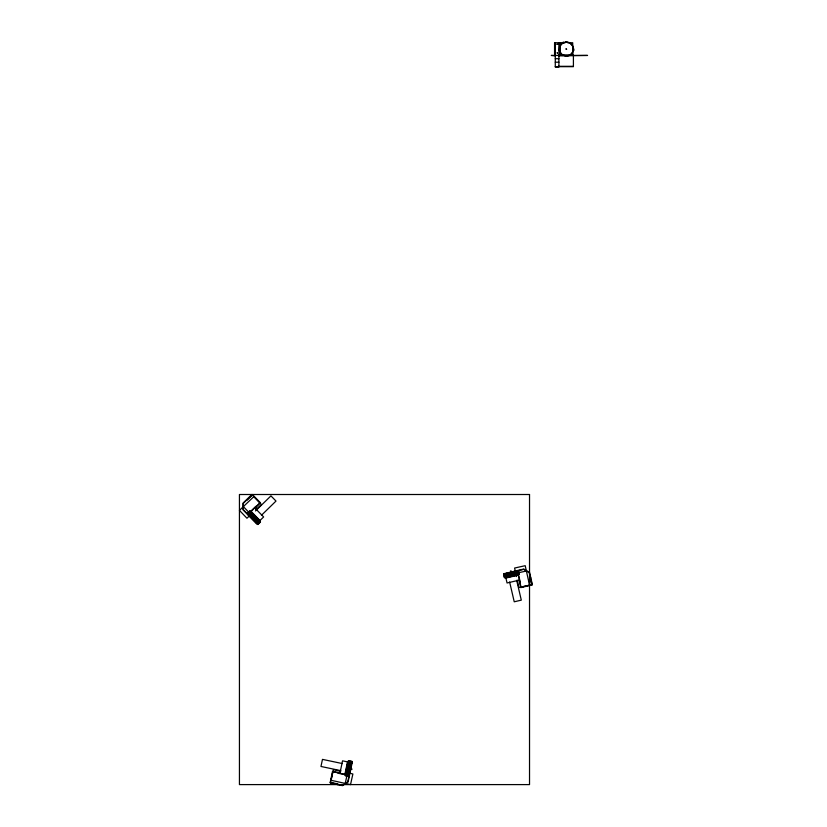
<?xml version="1.0" encoding="UTF-8"?>
<svg xmlns="http://www.w3.org/2000/svg" width="827" height="827" viewBox="0 0 827 827"><rect width="100%" height="100%" fill="white"/><g stroke="black" fill="none" stroke-linecap="round" stroke-linejoin="round"><path stroke-width="1.24" d="M560.013 48.183C558.473 47.408 560.303 45.392 560.799 44.834C561.626 43.376 561.998 43.19 564.603 42.487C564.965 40.616 572.408 43.635 569.782 43.138M565.461 55.791C563.301 55.926 567.922 56.722 568.118 55.657C568.811 56.587 573.09 52.659 570.868 54.189M566.795 42.27L565.926 42.27M570.465 43.707C572.387 43.738 573.824 48.514 573.018 47.284M570.485 54.458L570.775 55.368L569.782 54.964M567.25 42.311L568.108 42.487M559.786 47.304C558.856 49.868 559.073 50.943 560.51 52.421C560.106 53.486 562.918 55.843 564.583 55.523M572.873 51.284C573.028 53.786 573.039 49.796 573.049 48.183M332.826 771.756L330.438 783.107L342.502 785.65L348.105 781.887L352.126 762.856L348.198 762.018M338.222 772.521L338.078 773.224L345.169 774.723L347.867 761.956L342.543 760.83L339.928 773.245M337.53 784.606L337.685 783.893L330.231 782.321M344.89 774.299L347.516 761.874M351.806 769.627L351.951 768.934M345.21 783.417L346.792 776.336M569.369 42.921L568.562 42.59M562.226 54.458L562.215 55.554L563.042 54.882M559.92 46.86L560.313 46.064M563.342 55.192L564.159 55.492M571.426 53.445L572.666 53.476L572.408 52.039M560.479 45.65L560.954 44.927M571.829 53.238L572.243 52.463M570.847 43.945L571.467 44.565M561.843 54.189L561.254 53.548M561.254 44.565L561.864 43.945M252.617 494.763L247.17 500.087L246.663 499.56M247.118 513.484L249.713 510.952L260.484 521.982L257.89 524.514L243.303 509.618L243.283 503.374L252.359 494.505L260.464 502.806L255.016 508.129M247.252 513.619L249.847 511.086M247.49 513.867L250.085 511.334M247.573 513.96L250.167 511.417M247.79 514.177L250.385 511.644M247.914 514.301L250.509 511.768M247.759 514.704L250.56 511.82M250.87 511.665L260.216 502.547M248.09 514.487L250.684 511.954M248.617 515.014L251.212 512.482M249.361 515.79L251.956 513.257L249.206 516.193M249.33 516.306L252.214 513.515M255.502 510.952L270.936 495.88L276.001 501.069L261.466 515.252M250.126 516.565L252.721 514.032M250.333 516.782L252.928 514.249M250.405 516.854L253 514.322M250.55 516.999L253.145 514.466M250.974 517.433L253.569 514.901M253.879 515.211L251.284 517.754L253.93 515.273M251.573 518.043L254.168 515.51M251.873 518.364L254.468 515.831M252.204 518.694L254.799 516.162M252.39 518.88L254.985 516.348M252.617 519.118L255.212 516.586M252.804 519.315L255.398 516.782M253.134 519.645L255.729 517.113M253.434 519.956L256.029 517.423M253.672 520.193L256.267 517.661M253.724 520.255L256.318 517.723M254.034 520.576L256.628 518.043M254.458 521L257.052 518.467M254.675 521.227L257.197 518.612M254.881 521.444L257.476 518.911M255.398 521.961L257.993 519.428M258.189 519.635L255.595 522.168L258.231 519.676M258.82 520.276L256.225 522.809L258.872 520.328M256.391 522.984L258.985 520.452M259.502 520.979L256.628 523.791L243.035 509.866L243.024 503.105L251.853 494.494L259.957 502.795M257.042 523.656L259.637 521.113M257.238 523.853L259.802 521.289M257.435 524.049L260.029 521.517M257.517 524.142L260.112 521.61M257.807 524.432L260.402 521.899M249.661 515.645L246.953 518.229L239.437 510.373L253.858 496.593L261.373 504.46L255.967 509.618M573.049 49.537L574.062 49.227L573.142 48.617M560.396 52.514L560.954 53.186M557.181 52.68L557.429 53.362L557.346 52.639M562.226 43.655L562.991 43.211M572.46 46.054L572.822 46.85M568.552 55.492L569.389 55.244M559.889 51.264L560.251 52.049M559.755 50.809L559.621 49.951M510.414 571.033L511.107 570.868M503.56 574.145L523.853 569.379L529.208 572.594L532.092 584.958L520.793 587.594L519.067 580.182M515.107 575.178L519.387 574.176L518.56 570.651M505.897 578.042L518.26 575.158M519.418 580.099L507.054 582.983L505.824 577.691L518.529 574.724L520.183 581.784L519.47 581.95M530.717 577.463L530.004 577.628L531.74 585.04M521.062 587.16L532.361 584.524L529.559 572.511L523.77 569.028L504.832 573.452L505.742 577.36M519.304 572.573L526.385 571.002M564.603 42.487L565.461 42.311M567.27 55.885L568.108 55.626M565.089 42.746L554.566 42.746L554.566 55.44M567.632 42.746L572.708 42.746L572.708 55.44M558.297 55.078L573.411 55.078L573.411 66.677L555.279 66.677M555.051 55.44L551.299 55.44L555.051 55.802M555.279 55.44L587.563 55.44L558.804 55.802M555.279 58.707L558.907 58.707M555.279 62.201L558.907 62.201M558.297 66.315L573.411 66.315M573.018 50.819L573.948 50.395L573.132 49.961M348.446 760.83L351.992 761.584M348.353 761.295L351.92 761.915M348.25 761.76L351.795 762.515M348.229 761.832L351.764 762.649M349.335 762.473L351.702 762.97M348.043 762.742L351.589 763.497M348.012 762.907L351.537 763.724M347.95 763.197L350.307 763.693M347.805 763.869L351.351 764.613M347.743 764.138L351.299 764.892M342.337 763.569L322.468 759.382L320.969 766.464L340.848 770.661M347.598 764.861L351.144 765.606M347.536 765.151L351.082 765.905M347.516 765.254L351.062 766.009M347.464 765.461L351.02 766.205M347.35 766.04L350.896 766.794M350.803 767.229L347.257 766.484L350.782 767.311M347.164 766.887L350.72 767.632M347.082 767.311L350.627 768.066M346.978 767.766L350.534 768.51M346.927 768.025L350.472 768.779M346.854 768.355L350.41 769.11M346.802 768.614L350.348 769.368M346.709 769.069L350.255 769.823M346.616 769.503L350.162 770.247M346.544 769.823L350.079 770.65M346.441 770.34L349.986 771.084M346.317 770.919L349.862 771.674M346.255 771.229L349.821 771.87M346.193 771.529L349.738 772.273M346.037 772.242L349.976 773.049M345.975 772.521L349.511 773.338M345.789 773.41L349.345 774.155M346.958 773.721L349.325 774.227M345.748 773.638L349.294 774.382M340 772.894L332.547 771.322L330.159 782.673L342.574 785.299L347.753 781.804L352.033 761.398L348.456 760.768L345.304 775.726L348.849 776.481M346.813 774.413L349.18 774.909M332.475 771.674L345.252 774.372M345.593 774.372L349.501 775.271M345.552 774.548L349.097 775.302M345.438 775.095L348.984 775.84M345.407 775.219L348.963 775.964M345.335 775.55L348.87 776.367M340.714 771.271L333.415 769.648L331.058 780.274L350.524 784.596L352.881 773.979L349.232 773.162M256.318 506.858L255.812 506.341L250.622 511.406L259.74 520.752L263.637 516.947L254.768 507.871M251.139 511.417L259.998 520.493M243.376 506.61L248.389 511.851M571.757 44.927L572.243 45.65M564.148 42.59L563.249 42.001L563.363 42.952M518.384 570.692L519.211 574.217M518.053 570.764L518.88 574.3M517.929 570.795L518.756 574.32M517.185 570.568L518.209 574.455M518.178 574.806L521.144 587.511M517.206 570.961L518.033 574.496M517.278 572.191L517.826 574.538M516.482 571.137L517.309 574.662M516.596 572.346L517.144 574.703L516.244 571.188M515.428 571.374L516.255 574.91L515.159 571.033M515.128 571.043L515.903 574.992M516.679 580.368L521.299 600.144L514.239 601.787L509.628 582.012M514.373 571.622L515.2 575.158M514.808 575.251L513.981 571.715L514.911 575.22L504.377 577.68L503.674 574.124L504.563 577.639M513.774 571.767L514.601 575.292M513.195 571.902L514.022 575.427M513.588 575.53L512.761 572.005L513.505 575.551M512.358 572.098L513.185 575.623M511.934 572.191L512.761 575.726M511.479 572.294L512.306 575.83M511.22 572.356L512.047 575.892M510.9 572.439L511.717 575.964M510.631 572.501L511.458 576.026M510.187 572.604L511.014 576.13M509.752 572.697L510.579 576.233M510.259 576.305L509.432 572.78L510.176 576.326M508.925 572.894L509.742 576.429M508.336 573.028L509.163 576.564M508.14 573.08L508.863 576.636M507.737 573.173L508.564 576.708M507.023 573.338L507.861 576.864M506.755 573.4L507.582 576.936L506.961 574.6M506.083 573.556L506.641 575.912M505.866 573.607L506.693 577.143M505.804 573.628L506.62 577.153M505.638 573.659L506.465 577.194M505.121 573.783L505.669 576.14M504.728 573.876L505.555 577.411M504.666 573.897L505.483 577.422M504.728 575.116L505.276 577.473M504.191 574L505.018 577.535M504.067 574.031L504.894 577.566M515.397 571.705L514.59 568.046L525.207 565.689L529.528 585.154L518.911 587.521L517.288 580.223M515.934 574.134L516.482 576.564M560.003 42.746L560.013 55.44M559.652 42.746L559.652 55.44M558.907 42.746L558.907 67.039L555.279 67.039L555.279 42.746M566.009 49.02L566.691 49.258L566.04 48.927M556.995 44.213L557.698 44.389L556.995 44.213M251.325 512.606L248.731 515.138L251.377 512.657M529.528 494.505L239.437 494.505L239.437 784.596L529.528 784.596L529.528 494.505M349.046 775.53L345.5 774.785L349.035 775.581"/></g></svg>
